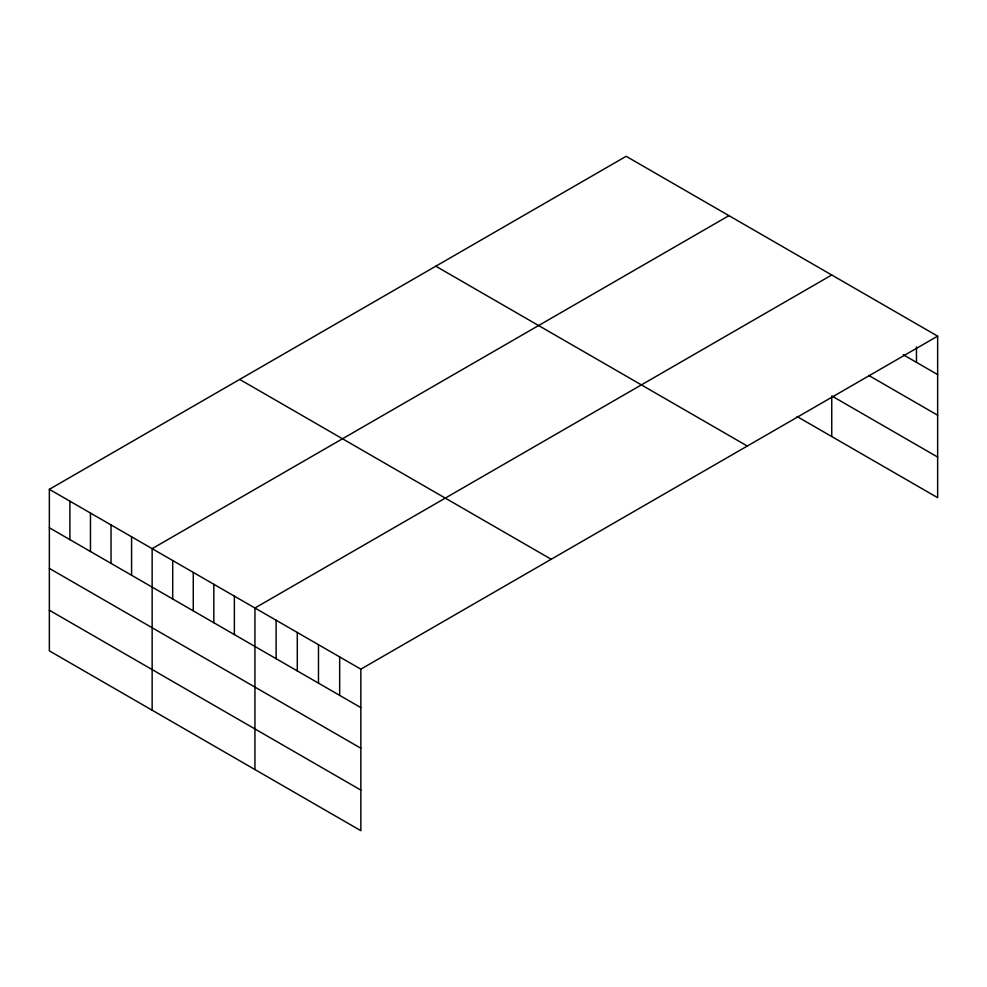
<?xml version="1.0" encoding="UTF-8"?>
<svg xmlns="http://www.w3.org/2000/svg" width="987" height="987" viewBox="0 0 987 987"><rect width="100%" height="100%" fill="white"/><g stroke="black" fill="none" stroke-linecap="round" stroke-linejoin="round"><path stroke-width="1.48" d="M937.65 336.135L360.847 669.161L360.847 830.696L49.35 650.865L49.35 489.318L626.153 156.304L937.65 336.135L937.65 497.682L797.052 416.514M728.949 215.647L152.146 548.661L152.146 710.208M831.745 274.991L254.942 608.004L254.942 769.552M903.228 354.715L937.65 374.591M868.807 375.467L937.65 415.219M937.65 457.067L831.745 395.923L831.745 436.538M435.81 266.194L747.307 446.038M239.693 379.415L551.19 559.259M49.35 489.318L360.847 669.161M49.35 527.774L360.847 707.605M49.35 568.389L360.847 748.232M49.35 610.237L360.847 790.081M916.467 346.98L916.467 362.365M339.664 656.923L339.664 695.379M318.48 644.696L318.48 683.152M297.297 632.47L297.297 670.926M276.113 620.243L276.113 658.687M234.375 596.136L234.375 634.592M213.821 584.267L213.821 622.723M193.267 572.398L193.267 610.854M172.7 560.53L172.7 598.986M131.579 536.792L131.579 575.248M111.025 524.924L111.025 563.38M90.471 513.055L90.471 551.511M69.904 501.186L69.904 539.642"/></g></svg>
